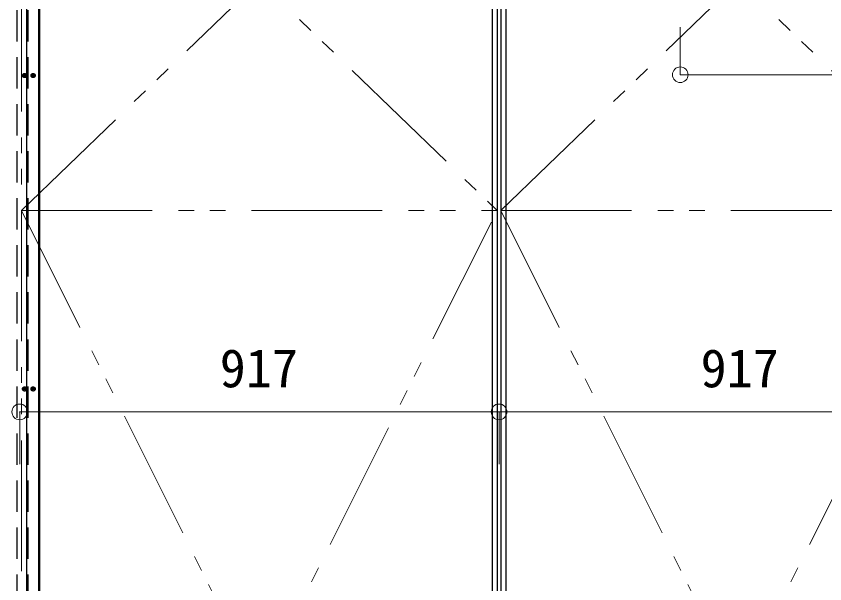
# Model space of a CAD drawing. Units: millimetres on the paper, with parts at other scales. Extents: x -195 to 195, y -135 to 132.
# Drawn here: x 46.7 to 77.64, y -11.39 to 10.34 of the extents above; entities that cross this region are included whole.
import ezdxf
from ezdxf.enums import TextEntityAlignment as Align

# ---------------------------------------------------------------- set-up
doc = ezdxf.new("R2010")
doc.units = ezdxf.units.MM
doc.header["$PDMODE"] = 32
doc.header["$PDSIZE"] = 0.6
doc.linetypes.add('DASHED1', pattern=[1.8, 1.2, -0.6])
doc.linetypes.add('DOUBLE_CHAIN1', pattern=[8.8, 5, -1, 0.6, -0.6, 0.6, -1])
for name, color, linetype, lineweight in [('8-3_野縁', 2, 'Continuous', 25), ('8-5_寸法', 4, 'Continuous', 9), ('8-B_補強金具・金具・その他', 3, 'DASHED1', 18), ('8-C_ビス・アンカーボルト・強調図形', 2, 'DASHED1', 25), ('8-D_パネル', 4, 'DOUBLE_CHAIN1', 9)]:
    doc.layers.add(name, color=color, linetype=linetype, lineweight=lineweight)
doc.styles.add('ＭＳ ゴシック', font='')
doc.styles.get('ＭＳ ゴシック').set_extended_font_data('MS Gothic')

msp = doc.modelspace()

# ---------------------------------------------------------------- linework, layer by layer
at = {"layer": '8-3_野縁'}
for p, q in [((47.099, 20.839), (47.099, -104.029)), ((64.916, 20.071), (64.916, -104.029)), ((65.106, 20.071), (65.106, -104.029)), ((65.246, 20.071), (65.246, -104.029))]:
    msp.add_line(p, q, dxfattribs=at)
at = {"layer": '8-3_野縁', "linetype": 'DASHED1'}
for p, q in [((46.739, -104.029), (46.739, 20.339)), ((47.159, -104.029), (47.159, 20.339))]:
    msp.add_line(p, q, dxfattribs=at)
at = {"layer": '8-3_野縁'}
for points in [[(47.099, 20.839), (47.599, 20.839), (47.599, -104.029)], [(64.916, 20.071), (65.436, 20.071), (65.436, -104.029)]]:
    msp.add_lwpolyline(points, dxfattribs=at)
at = {"layer": '8-5_寸法'}
for p, q in [((72.11, 8.102), (72.11, 9.921)), ((72.11, 8.102), (118.913, 8.102)), ((46.836, -4.806), (65.176, -4.806)), ((46.836, -4.806), (46.836, -6.806)), ((65.176, -4.806), (65.176, -6.806))]:
    msp.add_line(p, q, dxfattribs=at)
msp.add_lwpolyline([(65.176, -4.806), (83.516, -4.806), (83.516, -6.806)], dxfattribs=at)
at = {"layer": '8-5_寸法', "color": 3}
for p in [(72.11, 8.102), (46.836, -4.806), (65.176, -4.806)]:
    msp.add_point(p, dxfattribs=at)
at = {"layer": '8-B_補強金具・金具・その他', "linetype": 'Continuous'}
msp.add_line((47.559, 20.839), (47.559, -104.029), dxfattribs=at)
for centre in [(47.025, 8.072), (47.349, 8.072)]:
    msp.add_circle(centre, 0.045, dxfattribs=at)
at = {"layer": '8-C_ビス・アンカーボルト・強調図形'}
for centre in [(47.025, 8.072), (47.349, 8.072), (47.025, -3.928), (47.349, -3.928)]:
    msp.add_circle(centre, 0.08, dxfattribs=at)
at = {"layer": '8-C_ビス・アンカーボルト・強調図形', "linetype": 'Continuous'}
for centre, radius in [((47.025, 8.072), 0.041), ((47.025, 8.072), 0.034), ((47.349, 8.072), 0.041), ((47.349, 8.072), 0.034), ((47.025, -3.928), 0.041), ((47.025, -3.928), 0.034), ((47.349, -3.928), 0.041), ((47.349, -3.928), 0.034)]:
    msp.add_circle(centre, radius, dxfattribs=at)
for centre, radius, start, end in [((46.988, 8.128), 0.067, 274.2468, 303.6215), ((46.983, 8.037), 0.0547, 39.9399, 76.1287), ((47.062, 8.016), 0.067, 94.2467, 123.6215), ((47.067, 8.107), 0.0547, 219.9398, 256.1286), ((47.312, 8.016), 0.067, 56.3785, 85.7533), ((47.307, 8.107), 0.0547, 283.8714, 320.0602), ((47.391, 8.037), 0.0547, 103.8713, 140.0601), ((47.386, 8.128), 0.067, 236.3785, 265.7532), ((46.988, -3.872), 0.067, 274.2468, 303.6215), ((46.983, -3.963), 0.0547, 39.9399, 76.1287), ((47.062, -3.984), 0.067, 94.2467, 123.6215), ((47.067, -3.893), 0.0547, 219.9398, 256.1286), ((47.312, -3.984), 0.067, 56.3785, 85.7533), ((47.307, -3.893), 0.0547, 283.8714, 320.0602), ((47.391, -3.963), 0.0547, 103.8713, 140.0601), ((47.386, -3.872), 0.067, 236.3785, 265.7532)]:
    msp.add_arc(centre, radius, start, end, dxfattribs=at)
at = {"layer": '8-D_パネル'}
for p, q in [((46.906, 20.5), (46.906, -104.029)), ((46.906, 20.5), (65.106, 2.9)), ((46.906, 2.9), (65.106, 20.5)), ((65.246, 20.5), (83.446, 2.9)), ((65.246, 2.9), (83.446, 20.5)), ((65.246, 20.5), (65.246, -104.029)), ((46.906, 2.9), (65.106, -33.5)), ((46.906, -33.5), (65.106, 2.9)), ((46.906, 2.9), (65.106, 2.9)), ((65.246, 2.9), (83.446, -33.5)), ((65.246, -33.5), (83.446, 2.9)), ((65.246, 2.9), (83.446, 2.9))]:
    msp.add_line(p, q, dxfattribs=at)
msp.add_lwpolyline([(46.906, 20.5), (65.106, 20.5), (65.106, -104.029)], dxfattribs=at)

# ---------------------------------------------------------------- texts
at = {"layer": '8-5_寸法', "style": 'ＭＳ ゴシック'}
for p in [(54.489, -4.306), (72.888, -4.306)]:
    msp.add_text('917', height=1.466, dxfattribs=at).set_placement(p, align=Align.BOTTOM_LEFT)

doc.saveas('drawing.dxf')
